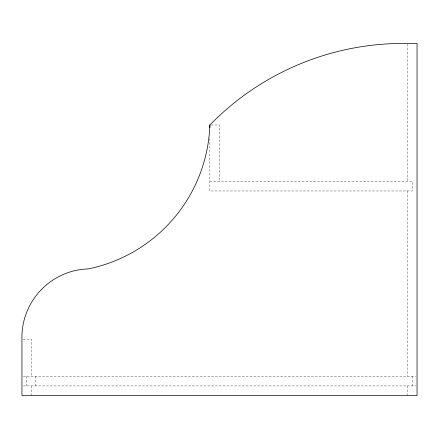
<?xml version="1.0" encoding="UTF-8"?>
<svg xmlns="http://www.w3.org/2000/svg" width="439" height="439" viewBox="0 0 439 439"><rect width="100%" height="100%" fill="white"/><g stroke="black" fill="none" stroke-linecap="round" stroke-linejoin="round"><path stroke-width="0.33" stroke-dasharray="2.19 1.65" d="M211.148 124.989L219.5 124.989L219.5 181.323M209.864 181.323L412.232 181.323L412.232 190.96L209.864 190.96L209.864 137.204M23.234 339.215L31.586 339.215L31.586 376.278M23.322 376.278L415.678 376.278M23.322 385.914L415.843 385.914M412.232 376.278L412.232 385.914M407.414 44.13L407.414 181.323M407.414 190.96L407.414 376.278M407.414 385.914L407.414 395.555M35.389 376.278L35.389 385.914M31.586 385.914L31.586 395.555M26.768 376.278L26.768 385.914"/><path stroke-width="0.66" d="M209.864 124.989A152.135 152.135 0 0 1 88.469 268.877A68.544 68.544 0 0 0 21.95 339.215L21.95 395.555L417.05 395.555L417.05 43.445L407.414 43.445A270.336 270.336 0 0 0 209.864 124.989L209.864 127.705"/></g></svg>
